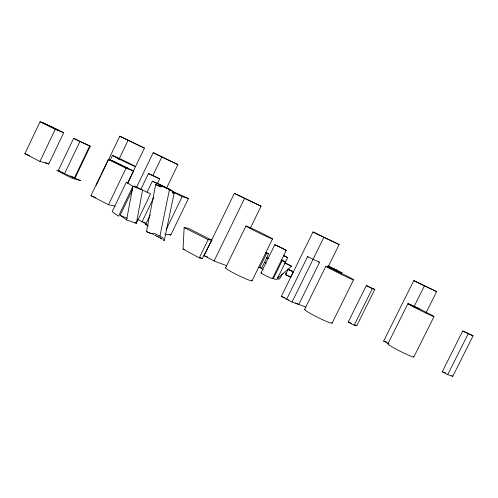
<?xml version="1.0" encoding="UTF-8"?>
<svg xmlns="http://www.w3.org/2000/svg" width="498" height="498" viewBox="0 0 498 498"><rect width="100%" height="100%" fill="white"/><g stroke="black" fill="none" stroke-linecap="round" stroke-linejoin="round"><path stroke-width="0.75" d="M183.059 249.081L184.142 227.542L188.269 228.302L211.837 240.204L202.238 258.649L199.275 257.896L183.059 249.081L184.279 249.405M126.604 219.967L132.904 186.277L126.293 182.206L112.143 211.644L118.505 216.207L132.904 186.277L142.59 190.174L136.359 223.303L126.604 219.967L120.118 215.354L132.568 189.477M156.235 234.465L156.086 234.396A4.638 4.407 -46.2 0 0 155.837 234.284C154.038 232.46 151.753 234.434 149.91 233.17A4.818 4.588 -45.1 0 0 149.338 232.834L148.317 232.41A15.787 15.108 -49.3 0 1 147.707 232.149L146.499 231.601L155.669 184.484L161.246 187.011M161.016 236.787L159.933 236.12L169.482 189.427L166.226 187.889M161.557 237.123L161.595 237.148A6.082 3.729 -68.1 0 1 161.869 237.309L162.242 237.583A1.955 1.201 -67.7 0 0 162.504 237.671L162.865 237.758A0.728 0.448 -67.8 0 1 163.033 238.038L163.058 239.656A0.722 0.448 -67.9 0 0 163.232 239.93L164.309 240.428L174.076 193.523L173.777 193.255M278.818 277.392L291.504 266.187L284.924 262.726M261.008 272.86L274.784 244.73L280.754 247.382L286.263 250.357L272.468 278.482M24.9 153.689L40.07 121.724L63.713 132.661L48.785 164.016L39.946 161.439L24.9 153.689L29.818 155.818M39.946 161.439L55.228 129.299L63.713 132.661M73.642 138.301L79.935 141.469L64.553 173.709L58.316 170.447L73.642 138.301L90.287 146.225L75.024 178.166L74.401 177.948L89.677 145.964L90.287 146.225M115.156 206.166L108.502 204.753L90.935 195.652L108.321 159.36L133.701 170.976L127.681 183.507M96.164 185.511L100.49 176.479M101.156 175.091L106.479 163.979M107.145 162.591L119.788 136.203L144.408 148.099L127.768 182.716M110.064 160.331L112.405 155.444M118.748 159.79L128.104 140.287L119.788 136.203M108.502 204.753L126.031 168.237L133.701 170.976M136.514 187.36L153.203 152.681L177.911 164.62L166.425 188.412M140.797 189.533L148.491 173.547A12.892 0.373 25.8 0 1 159.671 178.801L157.343 183.638M148.491 173.547L152.805 175.707L161.85 156.926L153.203 152.681M147.022 192.24L152.344 181.191L157.934 183.445L170.783 189.931L165.33 187.746M153.795 197.432L142.098 221.691L145.609 223.154M159.142 186.345L159.814 184.957L170.204 189.694M148.36 225.887L145.634 224.467L150.284 214.825M166.052 229.852L182.15 196.573L188.425 198.584L170.82 234.956L164.794 234.116M199.275 257.896L208.139 239.669L211.837 240.204M226.92 265.801L214.103 260.964L204.049 255.717L234.396 193.33L261.07 206.184L250.208 228.451M258.338 267.084L261.581 268.285L268.646 253.712L265.888 252.299M214.103 260.964L244.599 198.341L261.07 206.184M225.544 267.862L245.95 226.017M252.038 280.797L272.506 238.972A14.784 0.498 26 0 0 252.916 228.912A14.784 0.498 26 0 0 252.268 229.553A14.784 0.498 26 0 0 272.512 238.965M259.626 267.75L266.604 253.494L268.646 253.712M272.338 278.195L273.315 278.706L282.098 260.796L285.547 261.88L281.438 259.782M283.567 255.462L287.695 257.603L276.857 279.583L273.315 278.706M293.16 272.001L288.336 269.462L291.753 270.812L293.16 272.001L290.539 277.33L285.728 274.778L288.068 269.318M305.834 307.023L292.027 302.037L281.302 296.441L312.987 231.962L339.126 244.543L327.821 267.476M308.094 256.924A15.239 0.523 26.2 0 0 307.565 256.707L286.655 299.236A15.208 1.282 26.4 0 1 288.504 299.877M292.027 302.037L323.881 237.309L339.126 244.543M318.515 261.767A15.239 0.523 26.2 0 1 319.56 262.278L298.781 304.477A15.208 1.282 26.4 0 0 295.663 302.971M304.608 309.432L325.897 266.231M341.255 273.993L341.939 272.605L327.995 266.318M332.11 323.14L353.53 279.832A15.407 0.529 26.2 0 0 333.735 269.543A15.407 0.529 26.2 0 0 331.911 269.661A15.407 0.529 26.2 0 0 353.499 279.839M348.226 322.063L366.291 285.591L374.795 289.413L356.873 325.543L354.203 325.188L348.226 322.063L351.109 323.221M354.203 325.188L372.33 288.628L374.795 289.413M388.907 343.857L383.659 341.136L413.788 280.611L436.634 291.61L425.939 313.03M387.917 343.832L407.906 303.693M413.763 307.229L424.427 285.827L436.634 291.61M413.838 356.979L434.007 316.628A14.573 0.454 26.4 0 0 415.071 306.774A14.573 0.454 26.4 0 0 413.813 307.029A14.573 0.454 26.4 0 0 434.001 316.628M442.243 371.763L462.692 330.996A15.127 0.467 26.5 0 1 473.1 335.82L452.782 376.276L447.721 374.602L442.243 371.763A15.089 1.152 27.2 0 1 445.529 372.934M447.721 374.602L468.22 333.766L473.1 335.82M291.479 266.193L284.526 262.956M286.263 250.357L274.784 244.742M341.939 272.605L340.19 272.761L327.871 266.592M161.234 238.816L161.626 238.822M287.663 257.603L283.63 255.729M285.653 273.072L286.574 273.439M157.829 236.637L157.443 236.575M266.523 257.659L268.889 258.667M383.659 341.136L386.492 342.058M281.302 296.441L284.956 297.692M58.316 170.447L59.636 170.914M160.144 237.895L160.58 238.112M204.049 255.717L207.678 257.036M157.922 236.656L158.32 236.911M285.728 274.778L288.473 275.83M290.11 270.458L290.06 270.308M155.669 235.691L155.214 235.43M154.909 235.305L155.669 235.747M355.435 324.964L356.873 325.543M146.499 231.601L150.135 233.089M150.689 233.313L151.137 233.494M151.946 233.823L152.587 234.085M153.235 234.353L153.745 234.558M120.118 215.354L127.202 218.273M282.814 273.134L283.032 273.147M145.634 224.467L147.732 225.345M169.42 234.371L170.82 234.956M90.935 195.652L95.933 197.756M158.171 185.617L157.542 185.356A16.291 15.731 -62 0 1 156.914 185.075L155.669 184.484M419.347 308.841L408.777 303.929M45.274 162.497L48.785 164.016M319.56 262.278L307.565 256.707M156.459 234.564L159.933 236.12M134.248 185.978L150.514 193.934L136.359 223.303L134.398 222.226M152.805 175.707L159.671 178.801M174.076 193.523L172.949 193.075A0.747 0.454 -65.8 0 1 172.769 192.813L172.731 191.182A0.747 0.454 -65.8 0 0 172.551 190.915L172.177 190.84A2.017 1.226 -65.7 0 1 171.903 190.771L171.511 190.516A6.275 3.803 -66 0 0 171.268 190.385L171.225 190.367A6.91 4.189 -65.5 0 1 171.082 190.292L170.982 190.236M169.793 190.099L188.425 198.584M79.935 141.469L89.677 145.964M288.41 269.474L289.842 270.184M160.474 238.1L156.229 235.99M165.84 187.709L166.12 187.839M289.469 270.171L287.595 269.181M128.104 140.287L144.408 148.099M161.85 156.926L177.911 164.62M413.788 280.611L424.427 285.827M234.396 193.33L244.599 198.341M312.987 231.962L323.881 237.309M158.383 185.717L158.588 185.816A4.961 4.787 -55.4 0 1 159.173 186.171C161.059 187.522 163.45 185.511 165.274 187.441A4.781 4.594 -56.2 0 1 165.529 187.559L165.685 187.634M462.692 330.996L468.22 333.766M40.07 121.724L55.228 129.299M108.321 159.36L126.031 168.237M172.526 191.749L182.15 196.573M328.157 265.895L336.997 270.339L327.603 266.119M366.291 285.591L372.33 288.628M261.568 268.584L263.193 269.399M152.344 181.191L164.639 187.397M184.142 227.542L208.139 239.669M161.719 238.754L161.115 238.449L161.676 238.772M281.115 260.292L282.098 260.796M265.31 252.835L266.604 253.494M266.698 257.852L268.061 258.549M286.636 273.676L285.665 273.116M260.305 267.619L261.581 268.285M70.996 176.055L75.024 178.166M137.392 219.213L146.194 223.845M169.482 189.427L170.615 190.037M200.221 257.553L202.238 258.649M264.606 262.384L266.193 263.28M160.891 238.312L161.389 238.623L160.979 238.349M157.013 236.332L156.938 236.27M172.563 192.178L173.572 193.075M289.157 276.097L290.539 277.33M164.047 240.024L164.309 240.428M251.702 280.237A14.753 1.22 26.1 0 1 238.847 275.668A14.753 1.22 26.1 0 1 225.88 267.712M331.905 322.673A15.376 1.301 26.5 0 1 317.749 317.388A15.376 1.301 26.5 0 1 305.125 309.289M451.767 375.785A15.089 1.152 27.2 0 1 452.782 376.276M413.595 356.512A14.542 1.114 26.9 0 1 400.162 351.252A14.542 1.114 26.9 0 1 388.577 343.776M272.194 278.183A6.381 0.454 26.2 0 1 266.162 275.892A6.381 0.454 26.2 0 1 261.749 272.991M278.55 277.112A4.743 0.317 26.2 0 1 277.598 277.019M282.055 274.186A4.357 1.27 -65 0 1 279.633 278.6A4.357 1.27 -65 0 1 278.096 278.363M80.39 180.519L72.204 178.321L56.735 170.347L80.39 180.519M127.911 168.299L122.016 165.878L109.554 159.584L115.573 162.068L127.911 168.299M58.366 130.165L41.782 122.265L58.366 130.165M117.646 158.314A12.631 0.355 25.8 0 0 135.145 166.438A12.631 0.355 25.8 0 0 118.543 158.071A12.631 0.355 25.8 0 0 117.646 158.314"/></g></svg>
